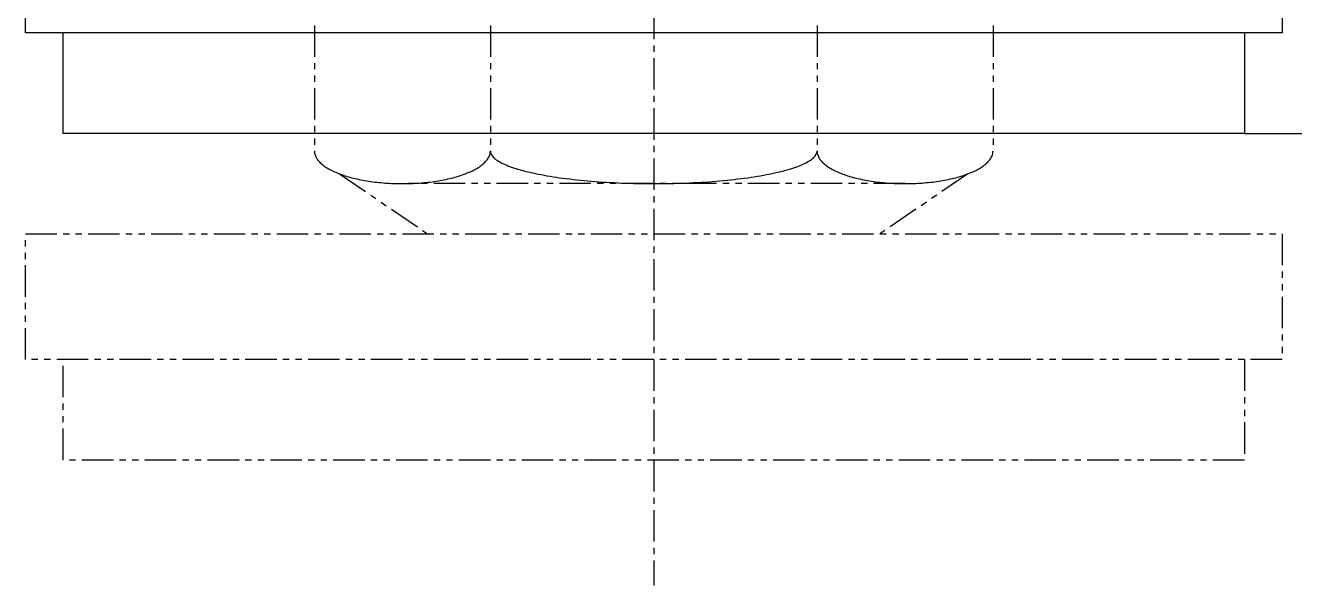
# Model space of a CAD drawing. Extents: x 1 to 213, y 0 to 315.
# Drawn here: x 77.6 to 128.1, y 17.1 to 39.4 of the extents above; entities that cross this region are included whole.
import ezdxf

# ---------------------------------------------------------------- set-up
doc = ezdxf.new("R2010")
doc.units = 0
doc.linetypes.add('CENTER', pattern=[2, 1.25, -0.25, 0.25, -0.25])
doc.linetypes.add('PHANTOM', pattern=[2.5, 1.25, -0.25, 0.25, -0.25, 0.25, -0.25])
doc.layers.get('0').update_dxf_attribs({"linetype": 'CONTINUOUS'})
doc.layers.add('CENTER', color=1, linetype='CENTER')

msp = doc.modelspace()

# ---------------------------------------------------------------- linework, layer by layer
at = {"color": 7, "linetype": 'CONTINUOUS'}
for p, q in [((77.594, 39.141), (77.594, 44.141)), ((127.594, 44.141), (127.594, 39.141)), ((79.094, 39.141), (77.594, 39.141)), ((126.094, 39.141), (79.094, 39.141)), ((79.094, 35.141), (79.094, 39.141)), ((79.094, 35.141), (79.094, 39.141)), ((127.594, 39.141), (126.094, 39.141)), ((126.094, 39.141), (126.094, 35.141)), ((126.094, 39.141), (126.094, 35.141)), ((126.094, 35.141), (79.094, 35.141)), ((126.094, 35.141), (202.816, 35.141))]:
    msp.add_line(p, q, dxfattribs=at)
at = {"color": 3, "linetype": 'PHANTOM'}
for p, q in [((89.094, 39.441), (89.094, 34.441)), ((96.094, 39.441), (96.094, 34.441)), ((109.094, 39.441), (109.094, 34.441)), ((116.094, 39.441), (116.094, 34.441)), ((90.094, 33.531), (93.594, 31.141)), ((115.094, 33.531), (111.594, 31.141)), ((112.594, 33.141), (92.594, 33.141)), ((77.594, 26.141), (77.594, 31.141)), ((77.594, 31.141), (127.594, 31.141)), ((127.594, 31.141), (127.594, 26.141)), ((127.594, 26.141), (77.594, 26.141)), ((79.094, 22.141), (79.094, 26.141)), ((126.094, 26.141), (126.094, 22.141)), ((126.094, 22.141), (79.094, 22.141))]:
    msp.add_line(p, q, dxfattribs=at)
for points in [[(89.094, 34.441, 0), (89.095, 34.409, 0), (89.098, 34.377, 0), (89.103, 34.345, 0), (89.111, 34.313, 0), (89.12, 34.282, 0), (89.132, 34.25, 0), (89.146, 34.218, 0), (89.161, 34.187, 0), (89.179, 34.156, 0), (89.199, 34.125, 0), (89.221, 34.094, 0), (89.245, 34.063, 0), (89.271, 34.033, 0), (89.299, 34.003, 0), (89.329, 33.973, 0), (89.36, 33.943, 0), (89.394, 33.914, 0), (89.43, 33.885, 0), (89.468, 33.856, 0), (89.507, 33.828, 0), (89.549, 33.8, 0), (89.592, 33.772, 0), (89.637, 33.745, 0), (89.684, 33.718, 0), (89.733, 33.692, 0), (89.783, 33.666, 0), (89.835, 33.641, 0), (89.888, 33.616, 0), (89.944, 33.592, 0), (90.001, 33.568, 0), (90.059, 33.544, 0), (90.119, 33.521, 0), (90.181, 33.499, 0), (90.244, 33.477, 0), (90.308, 33.456, 0), (90.374, 33.436, 0), (90.441, 33.416, 0), (90.509, 33.397, 0), (90.579, 33.378, 0), (90.65, 33.36, 0), (90.722, 33.342, 0), (90.795, 33.326, 0), (90.869, 33.309, 0), (90.944, 33.294, 0), (91.02, 33.279, 0), (91.098, 33.266, 0), (91.176, 33.252, 0), (91.255, 33.24, 0), (91.334, 33.228, 0), (91.415, 33.217, 0), (91.496, 33.206, 0), (91.578, 33.197, 0), (91.661, 33.188, 0), (91.744, 33.18, 0), (91.827, 33.172, 0), (91.911, 33.166, 0), (91.996, 33.16, 0), (92.081, 33.155, 0), (92.166, 33.15, 0), (92.251, 33.147, 0), (92.337, 33.144, 0), (92.422, 33.142, 0), (92.508, 33.141, 0), (92.594, 33.141, 0), (92.68, 33.141, 0), (92.766, 33.142, 0), (92.851, 33.144, 0), (92.937, 33.147, 0), (93.022, 33.15, 0), (93.108, 33.155, 0), (93.192, 33.16, 0), (93.277, 33.166, 0), (93.361, 33.172, 0), (93.445, 33.18, 0), (93.528, 33.188, 0), (93.61, 33.197, 0), (93.692, 33.206, 0), (93.773, 33.217, 0), (93.854, 33.228, 0), (93.933, 33.24, 0), (94.012, 33.252, 0), (94.091, 33.266, 0), (94.168, 33.279, 0), (94.244, 33.294, 0), (94.319, 33.309, 0), (94.393, 33.326, 0), (94.466, 33.342, 0), (94.539, 33.36, 0), (94.609, 33.378, 0), (94.679, 33.397, 0), (94.747, 33.416, 0), (94.814, 33.436, 0), (94.88, 33.456, 0), (94.945, 33.477, 0), (95.007, 33.499, 0), (95.069, 33.521, 0), (95.129, 33.544, 0), (95.187, 33.568, 0), (95.244, 33.592, 0), (95.3, 33.616, 0), (95.353, 33.641, 0), (95.405, 33.666, 0), (95.456, 33.692, 0), (95.504, 33.718, 0), (95.551, 33.745, 0), (95.596, 33.772, 0), (95.639, 33.8, 0), (95.681, 33.828, 0), (95.72, 33.856, 0), (95.758, 33.885, 0), (95.794, 33.914, 0), (95.828, 33.943, 0), (95.859, 33.973, 0), (95.889, 34.003, 0), (95.917, 34.033, 0), (95.943, 34.063, 0), (95.967, 34.094, 0), (95.989, 34.125, 0), (96.009, 34.156, 0), (96.027, 34.187, 0), (96.043, 34.218, 0), (96.056, 34.25, 0), (96.068, 34.282, 0), (96.077, 34.313, 0), (96.085, 34.345, 0), (96.09, 34.377, 0), (96.093, 34.409, 0), (96.094, 34.441, 0)], [(96.094, 34.441, 0), (96.096, 34.409, 0), (96.102, 34.377, 0), (96.112, 34.345, 0), (96.125, 34.313, 0), (96.143, 34.282, 0), (96.164, 34.25, 0), (96.19, 34.218, 0), (96.219, 34.187, 0), (96.252, 34.156, 0), (96.289, 34.125, 0), (96.33, 34.094, 0), (96.374, 34.063, 0), (96.422, 34.033, 0), (96.474, 34.003, 0), (96.53, 33.973, 0), (96.589, 33.943, 0), (96.652, 33.914, 0), (96.718, 33.885, 0), (96.788, 33.856, 0), (96.862, 33.828, 0), (96.939, 33.8, 0), (97.019, 33.772, 0), (97.103, 33.745, 0), (97.189, 33.718, 0), (97.28, 33.692, 0), (97.373, 33.666, 0), (97.47, 33.641, 0), (97.57, 33.616, 0), (97.672, 33.592, 0), (97.778, 33.568, 0), (97.886, 33.544, 0), (97.998, 33.521, 0), (98.112, 33.499, 0), (98.229, 33.477, 0), (98.348, 33.456, 0), (98.471, 33.436, 0), (98.595, 33.416, 0), (98.722, 33.397, 0), (98.851, 33.378, 0), (98.983, 33.36, 0), (99.117, 33.342, 0), (99.252, 33.326, 0), (99.39, 33.309, 0), (99.53, 33.294, 0), (99.672, 33.279, 0), (99.815, 33.266, 0), (99.96, 33.252, 0), (100.107, 33.24, 0), (100.255, 33.228, 0), (100.404, 33.217, 0), (100.555, 33.206, 0), (100.707, 33.197, 0), (100.86, 33.188, 0), (101.015, 33.18, 0), (101.17, 33.172, 0), (101.326, 33.166, 0), (101.483, 33.16, 0), (101.64, 33.155, 0), (101.798, 33.15, 0), (101.957, 33.147, 0), (102.116, 33.144, 0), (102.275, 33.142, 0), (102.435, 33.141, 0), (102.594, 33.141, 0), (102.754, 33.141, 0), (102.913, 33.142, 0), (103.072, 33.144, 0), (103.231, 33.147, 0), (103.39, 33.15, 0), (103.548, 33.155, 0), (103.705, 33.16, 0), (103.862, 33.166, 0), (104.018, 33.172, 0), (104.173, 33.18, 0), (104.328, 33.188, 0), (104.481, 33.197, 0), (104.633, 33.206, 0), (104.784, 33.217, 0), (104.933, 33.228, 0), (105.081, 33.24, 0), (105.228, 33.252, 0), (105.373, 33.266, 0), (105.517, 33.279, 0), (105.658, 33.294, 0), (105.798, 33.309, 0), (105.936, 33.326, 0), (106.072, 33.342, 0), (106.205, 33.36, 0), (106.337, 33.378, 0), (106.466, 33.397, 0), (106.593, 33.416, 0), (106.718, 33.436, 0), (106.84, 33.456, 0), (106.959, 33.477, 0), (107.076, 33.499, 0), (107.19, 33.521, 0), (107.302, 33.544, 0), (107.41, 33.568, 0), (107.516, 33.592, 0), (107.619, 33.616, 0), (107.718, 33.641, 0), (107.815, 33.666, 0), (107.908, 33.692, 0), (107.999, 33.718, 0), (108.086, 33.745, 0), (108.169, 33.772, 0), (108.25, 33.8, 0), (108.327, 33.828, 0), (108.4, 33.856, 0), (108.47, 33.885, 0), (108.536, 33.914, 0), (108.599, 33.943, 0), (108.659, 33.973, 0), (108.714, 34.003, 0), (108.766, 34.033, 0), (108.814, 34.063, 0), (108.859, 34.094, 0), (108.899, 34.125, 0), (108.936, 34.156, 0), (108.969, 34.187, 0), (108.998, 34.218, 0), (109.024, 34.25, 0), (109.045, 34.282, 0), (109.063, 34.313, 0), (109.076, 34.345, 0), (109.086, 34.377, 0), (109.092, 34.409, 0), (109.094, 34.441, 0)], [(109.094, 34.441, 0), (109.095, 34.409, 0), (109.098, 34.377, 0), (109.104, 34.345, 0), (109.111, 34.313, 0), (109.12, 34.282, 0), (109.132, 34.25, 0), (109.146, 34.218, 0), (109.161, 34.187, 0), (109.179, 34.156, 0), (109.199, 34.125, 0), (109.221, 34.094, 0), (109.245, 34.063, 0), (109.271, 34.033, 0), (109.299, 34.003, 0), (109.329, 33.973, 0), (109.36, 33.943, 0), (109.394, 33.914, 0), (109.43, 33.885, 0), (109.468, 33.856, 0), (109.507, 33.828, 0), (109.549, 33.8, 0), (109.592, 33.772, 0), (109.637, 33.745, 0), (109.684, 33.718, 0), (109.733, 33.692, 0), (109.783, 33.666, 0), (109.835, 33.641, 0), (109.889, 33.616, 0), (109.944, 33.592, 0), (110.001, 33.568, 0), (110.059, 33.544, 0), (110.119, 33.521, 0), (110.181, 33.499, 0), (110.244, 33.477, 0), (110.308, 33.456, 0), (110.374, 33.436, 0), (110.441, 33.416, 0), (110.509, 33.397, 0), (110.579, 33.378, 0), (110.65, 33.36, 0), (110.722, 33.342, 0), (110.795, 33.326, 0), (110.869, 33.309, 0), (110.944, 33.294, 0), (111.02, 33.279, 0), (111.098, 33.266, 0), (111.176, 33.252, 0), (111.255, 33.24, 0), (111.334, 33.228, 0), (111.415, 33.217, 0), (111.496, 33.206, 0), (111.578, 33.197, 0), (111.661, 33.188, 0), (111.744, 33.18, 0), (111.827, 33.172, 0), (111.911, 33.166, 0), (111.996, 33.16, 0), (112.08, 33.155, 0), (112.166, 33.15, 0), (112.251, 33.147, 0), (112.337, 33.144, 0), (112.422, 33.142, 0), (112.508, 33.141, 0), (112.594, 33.141, 0), (112.68, 33.141, 0), (112.766, 33.142, 0), (112.852, 33.144, 0), (112.937, 33.147, 0), (113.022, 33.15, 0), (113.108, 33.155, 0), (113.192, 33.16, 0), (113.277, 33.166, 0), (113.361, 33.172, 0), (113.444, 33.18, 0), (113.528, 33.188, 0), (113.61, 33.197, 0), (113.692, 33.206, 0), (113.773, 33.217, 0), (113.854, 33.228, 0), (113.933, 33.24, 0), (114.012, 33.252, 0), (114.09, 33.266, 0), (114.168, 33.279, 0), (114.244, 33.294, 0), (114.319, 33.309, 0), (114.393, 33.326, 0), (114.467, 33.342, 0), (114.539, 33.36, 0), (114.609, 33.378, 0), (114.679, 33.397, 0), (114.747, 33.416, 0), (114.814, 33.436, 0), (114.88, 33.456, 0), (114.945, 33.477, 0), (115.007, 33.499, 0), (115.069, 33.521, 0), (115.129, 33.544, 0), (115.187, 33.568, 0), (115.244, 33.592, 0), (115.3, 33.616, 0), (115.353, 33.641, 0), (115.405, 33.666, 0), (115.456, 33.692, 0), (115.504, 33.718, 0), (115.551, 33.745, 0), (115.596, 33.772, 0), (115.639, 33.8, 0), (115.681, 33.828, 0), (115.72, 33.856, 0), (115.758, 33.885, 0), (115.794, 33.914, 0), (115.828, 33.943, 0), (115.86, 33.973, 0), (115.889, 34.003, 0), (115.917, 34.033, 0), (115.943, 34.063, 0), (115.967, 34.094, 0), (115.989, 34.125, 0), (116.009, 34.156, 0), (116.027, 34.187, 0), (116.043, 34.218, 0), (116.056, 34.25, 0), (116.068, 34.282, 0), (116.077, 34.313, 0), (116.085, 34.345, 0), (116.09, 34.377, 0), (116.093, 34.409, 0), (116.094, 34.441, 0)]]:
    msp.add_polyline3d(points, dxfattribs=at)
at = {"layer": 'CENTER', "color": 1, "linetype": 'CENTER'}
msp.add_line((102.594, 128.141), (102.594, 17.141), dxfattribs=at)

doc.saveas('drawing.dxf')
